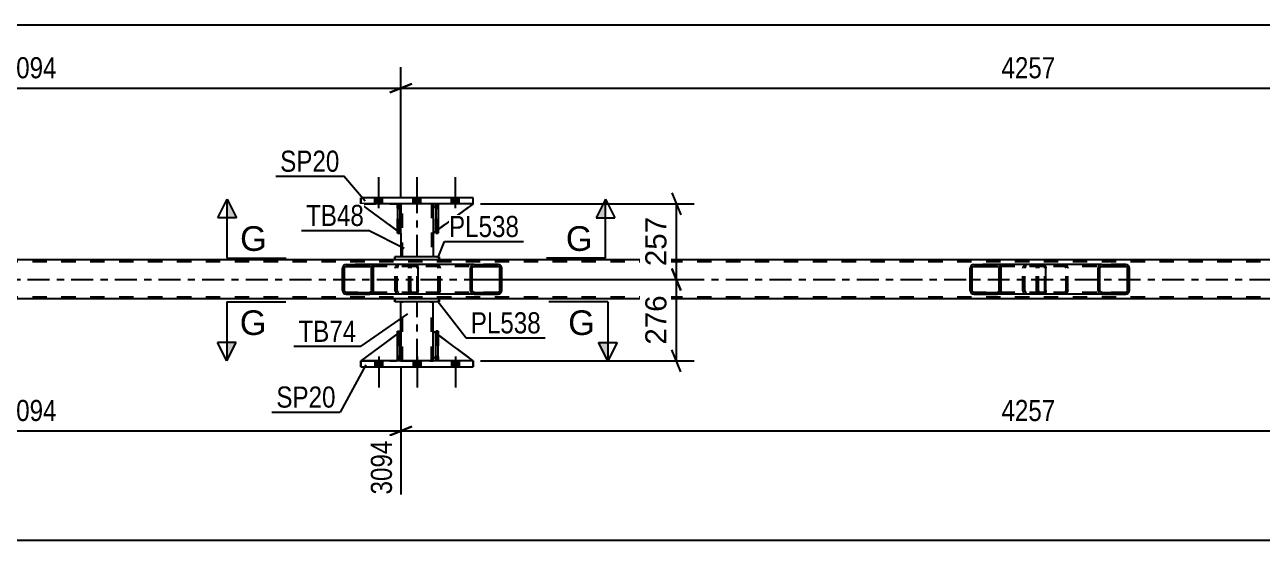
# Model space of a CAD drawing. Header units: millimetres. Extents: x 0 to 1189, y 0 to 841.
# Drawn here: x 109.2 to 277.1, y 347.1 to 417 of the extents above; entities that cross this region are included whole.
import ezdxf

# ---------------------------------------------------------------- set-up
doc = ezdxf.new("R2010")
doc.units = ezdxf.units.MM
doc.linetypes.add('DXK_LINE_DOT2', pattern=[3.9198, 1.9599, -1.9599])
doc.linetypes.add('DXK_LINE_DOT3', pattern=[5.9187, 2.979, -0.9799, 0.9799, -0.9799])
doc.styles.add('Arial', font='ARIAL.TTF', dxfattribs={"height": 0.2})
doc.styles.add('Arial Narrow', font='ARIALN.TTF', dxfattribs={"height": 0.2})

# ---------------------------------------------------------------- blocks, each defined once
blk = doc.blocks.new('Part-203723932-5757 - 5521')
at = {"color": 2, "linetype": 'Continuous'}
for p, q in [((154.85, 370.63), (154.85, 371.43)), ((170.05, 371.43), (154.85, 371.43)), ((170.05, 370.63), (170.05, 371.43)), ((154.85, 370.63), (170.05, 370.63))]:
    blk.add_line(p, q, dxfattribs=at)
at = {"color": 7, "linetype": 'DXK_LINE_DOT2'}
for p, q in [((154.85, 371.43), (154.85, 370.63)), ((170.05, 371.43), (170.05, 370.63))]:
    blk.add_line(p, q, dxfattribs=at)
blk = doc.blocks.new('Part-203723932-5760 - 5521')
at = {"color": 7, "linetype": 'DXK_LINE_DOT2'}
for p, q in [((160.25, 375.43), (154.85, 371.43)), ((160.25, 372.03), (160.25, 375.43)), ((160.25, 375.43), (160.25, 372.03)), ((154.85, 371.43), (159.65, 371.43)), ((159.65, 371.43), (160.25, 372.03)), ((160.25, 372.03), (159.65, 371.43)), ((160.25, 372.03), (160.25, 372.03))]:
    blk.add_line(p, q, dxfattribs=at)
blk = doc.blocks.new('Part-203723932-5766 - 5521')
at = {"color": 7, "linetype": 'DXK_LINE_DOT2'}
for p, q in [((165.25, 392.73), (164.65, 392.13)), ((164.65, 388.73), (170.05, 392.73)), ((164.65, 392.13), (164.65, 388.73)), ((170.05, 392.73), (165.25, 392.73))]:
    blk.add_line(p, q, dxfattribs=at)
blk = doc.blocks.new('Part-203723932-5767 - 5521')
at = {"color": 2, "linetype": 'Continuous'}
for p, q in [((165, 392.49), (164.65, 392.13)), ((164.65, 392.13), (164.65, 388.73)), ((170.05, 392.73), (165.32, 389.23)), ((165, 388.99), (164.65, 388.73))]:
    blk.add_line(p, q, dxfattribs=at)
at = {"color": 7, "linetype": 'DXK_LINE_DOT2'}
for p, q in [((165.25, 392.73), (165, 392.49)), ((170.05, 392.73), (165.25, 392.73)), ((165.32, 389.23), (165, 388.99))]:
    blk.add_line(p, q, dxfattribs=at)
blk = doc.blocks.new('Part-203723932-5768 - 5521')
at = {"color": 7, "linetype": 'DXK_LINE_DOT2'}
for p, q in [((160.25, 388.73), (154.85, 392.73)), ((154.85, 392.73), (159.65, 392.73)), ((159.65, 392.73), (160.25, 392.13)), ((160.25, 392.13), (159.65, 392.73)), ((160.25, 392.13), (160.25, 388.73)), ((160.25, 392.13), (160.25, 392.13)), ((160.25, 392.13), (160.25, 388.73))]:
    blk.add_line(p, q, dxfattribs=at)
blk = doc.blocks.new('Part-203723932-5769 - 5521')
at = {"color": 2, "linetype": 'Continuous'}
for p, q in [((159.8, 389.06), (154.85, 392.73)), ((159.8, 392.58), (159.65, 392.73)), ((160.25, 392.13), (160.12, 392.26)), ((160.25, 392.13), (160.25, 392.13)), ((160.25, 388.73), (160.25, 392.13)), ((160.12, 388.83), (160.25, 388.73)), ((160.25, 388.73), (160.25, 388.73))]:
    blk.add_line(p, q, dxfattribs=at)
at = {"color": 7, "linetype": 'DXK_LINE_DOT2'}
for p, q in [((159.65, 392.73), (154.85, 392.73)), ((159.65, 392.73), (160.25, 392.13)), ((160.12, 392.26), (159.8, 392.58)), ((160.25, 392.13), (160.25, 388.73)), ((160.12, 388.83), (159.8, 389.06))]:
    blk.add_line(p, q, dxfattribs=at)
blk = doc.blocks.new('Bolt-203723932-5641 - 5521')
at = {"linetype": 'Continuous'}
for points in [[(156.73, 392.73), (157.77, 392.73), (157.77, 393.53), (156.73, 393.53)], [(156.73, 392.73), (157.77, 392.73), (157.77, 393.53), (156.73, 393.53)], [(156.73, 392.73), (157.77, 392.73), (157.77, 393.53), (156.73, 393.53)], [(161.93, 392.73), (162.97, 392.73), (162.97, 393.53), (161.93, 393.53)], [(161.93, 392.73), (162.97, 392.73), (162.97, 393.53), (161.93, 393.53)], [(167.13, 392.73), (168.17, 392.73), (168.17, 393.53), (167.13, 393.53)], [(167.13, 392.73), (168.17, 392.73), (168.17, 393.53), (167.13, 393.53)], [(167.13, 392.73), (168.17, 392.73), (168.17, 393.53), (167.13, 393.53)]]:
    blk.add_hatch(color=1, dxfattribs=at).paths.add_polyline_path(points)
at = {"color": 1, "linetype": 'Continuous'}
for p, q in [((157.25, 392.13), (157.25, 396.33)), ((157.25, 392.13), (157.25, 396.33)), ((157.25, 392.13), (157.25, 396.33)), ((162.45, 392.13), (162.45, 396.33)), ((162.45, 392.13), (162.45, 396.33)), ((167.65, 392.13), (167.65, 396.33)), ((167.65, 392.13), (167.65, 396.33)), ((167.65, 392.13), (167.65, 396.33)), ((156.73, 392.73), (156.73, 393.53)), ((156.73, 392.73), (156.73, 393.53)), ((156.73, 392.73), (156.73, 393.53)), ((157.77, 392.73), (157.77, 393.53)), ((157.77, 392.73), (157.77, 393.53)), ((157.77, 392.73), (157.77, 393.53)), ((161.93, 392.73), (161.93, 393.53)), ((161.93, 392.73), (161.93, 393.53)), ((162.97, 392.73), (162.97, 393.53)), ((162.97, 392.73), (162.97, 393.53)), ((167.13, 392.73), (167.13, 393.53)), ((167.13, 392.73), (167.13, 393.53)), ((167.13, 392.73), (167.13, 393.53)), ((168.17, 392.73), (168.17, 393.53)), ((168.17, 392.73), (168.17, 393.53)), ((168.17, 392.73), (168.17, 393.53))]:
    blk.add_line(p, q, dxfattribs=at)
blk = doc.blocks.new('Part-203723932-5770 - 5521')
at = {"color": 2, "linetype": 'Continuous'}
for p, q in [((160.12, 392.73), (159.8, 392.73)), ((159.8, 392.73), (159.8, 388.73)), ((160.12, 392.73), (160.12, 392.73)), ((160.12, 392.73), (160.12, 388.73)), ((160.12, 388.73), (159.8, 388.73))]:
    blk.add_line(p, q, dxfattribs=at)
at = {"color": 7, "linetype": 'DXK_LINE_DOT2'}
for p, q in [((159.8, 392.13), (159.8, 392.73)), ((160.12, 392.13), (159.8, 392.13)), ((159.8, 392.13), (159.8, 388.73)), ((160.12, 392.13), (160.12, 392.73)), ((160.12, 392.73), (160.12, 392.73)), ((160.12, 388.73), (160.12, 392.13))]:
    blk.add_line(p, q, dxfattribs=at)
blk = doc.blocks.new('Bolt-203723932-5642 - 5521')
at = {"linetype": 'Continuous'}
for points in [[(157.77, 371.43), (156.73, 371.43), (156.73, 370.63), (157.77, 370.63)], [(157.77, 371.43), (156.73, 371.43), (156.73, 370.63), (157.77, 370.63)], [(157.77, 371.43), (156.73, 371.43), (156.73, 370.63), (157.77, 370.63)], [(162.97, 371.43), (161.93, 371.43), (161.93, 370.63), (162.97, 370.63)], [(162.97, 371.43), (161.93, 371.43), (161.93, 370.63), (162.97, 370.63)], [(168.17, 371.43), (167.13, 371.43), (167.13, 370.63), (168.17, 370.63)], [(168.17, 371.43), (167.13, 371.43), (167.13, 370.63), (168.17, 370.63)], [(168.17, 371.43), (167.13, 371.43), (167.13, 370.63), (168.17, 370.63)]]:
    blk.add_hatch(color=1, dxfattribs=at).paths.add_polyline_path(points)
at = {"color": 1, "linetype": 'Continuous'}
for p, q in [((156.73, 371.43), (156.73, 370.63)), ((156.73, 371.43), (156.73, 370.63)), ((156.73, 371.43), (156.73, 370.63)), ((157.25, 372.03), (157.25, 367.83)), ((157.25, 372.03), (157.25, 367.83)), ((157.25, 372.03), (157.25, 367.83)), ((157.77, 371.43), (157.77, 370.63)), ((157.77, 371.43), (157.77, 370.63)), ((157.77, 371.43), (157.77, 370.63)), ((161.93, 371.43), (161.93, 370.63)), ((161.93, 371.43), (161.93, 370.63)), ((162.45, 372.03), (162.45, 367.83)), ((162.45, 372.03), (162.45, 367.83)), ((162.97, 371.43), (162.97, 370.63)), ((162.97, 371.43), (162.97, 370.63)), ((167.13, 371.43), (167.13, 370.63)), ((167.13, 371.43), (167.13, 370.63)), ((167.13, 371.43), (167.13, 370.63)), ((167.65, 372.03), (167.65, 367.83)), ((167.65, 372.03), (167.65, 367.83)), ((167.65, 372.03), (167.65, 367.83)), ((168.17, 371.43), (168.17, 370.63)), ((168.17, 371.43), (168.17, 370.63)), ((168.17, 371.43), (168.17, 370.63))]:
    blk.add_line(p, q, dxfattribs=at)
blk = doc.blocks.new('Part-203723932-5653 - 5521')
at = {"color": 2, "linetype": 'Continuous'}
for p, q in [((735.49, 385.11), (68.21, 385.11)), ((159.45, 379.83), (68.21, 379.83)), ((329.71, 379.83), (165.45, 379.83))]:
    blk.add_line(p, q, dxfattribs=at)
at = {"color": 7, "linetype": 'DXK_LINE_DOT2'}
for p, q in [((735.49, 384.87), (68.21, 384.87)), ((735.49, 380.07), (68.21, 380.07)), ((165.45, 379.83), (159.45, 379.83))]:
    blk.add_line(p, q, dxfattribs=at)
at = {"color": 7, "linetype": 'DXK_LINE_DOT3'}
blk.add_line((68.21, 382.47), (735.49, 382.47), dxfattribs=at)
blk = doc.blocks.new('Part-203723932-5758 - 5521')
at = {"color": 7, "linetype": 'DXK_LINE_DOT2'}
for p, q in [((164.65, 372.03), (164.65, 375.43)), ((164.65, 375.43), (170.05, 371.43)), ((165.25, 371.43), (164.65, 372.03)), ((170.05, 371.43), (165.25, 371.43))]:
    blk.add_line(p, q, dxfattribs=at)
blk = doc.blocks.new('Part-203723932-5759 - 5521')
at = {"color": 2, "linetype": 'Continuous'}
for p, q in [((164.65, 372.03), (164.65, 375.43)), ((165, 375.17), (164.65, 375.43)), ((170.05, 371.43), (165.32, 374.93)), ((165, 371.68), (164.65, 372.03))]:
    blk.add_line(p, q, dxfattribs=at)
at = {"color": 7, "linetype": 'DXK_LINE_DOT2'}
for p, q in [((165.32, 374.93), (165, 375.17)), ((165.25, 371.43), (165, 371.68)), ((170.05, 371.43), (165.25, 371.43)), ((170.05, 371.43), (170.05, 371.43)), ((170.05, 371.43), (170.05, 371.43))]:
    blk.add_line(p, q, dxfattribs=at)
blk = doc.blocks.new('Part-203723932-5761 - 5521')
at = {"color": 2, "linetype": 'Continuous'}
for p, q in [((159.8, 375.1), (154.85, 371.43)), ((160.25, 375.43), (160.12, 375.34)), ((160.25, 372.03), (160.25, 375.43)), ((159.8, 371.59), (159.65, 371.43)), ((160.25, 372.03), (160.12, 371.91)), ((160.25, 372.03), (160.25, 372.03))]:
    blk.add_line(p, q, dxfattribs=at)
at = {"color": 7, "linetype": 'DXK_LINE_DOT2'}
for p, q in [((160.12, 375.34), (159.8, 375.1)), ((160.25, 372.03), (160.25, 375.43)), ((154.85, 371.43), (159.65, 371.43)), ((160.25, 372.03), (159.65, 371.43)), ((160.12, 371.91), (159.8, 371.59))]:
    blk.add_line(p, q, dxfattribs=at)
blk = doc.blocks.new('Part-203723932-5752 - 5521')
at = {"color": 2, "linetype": 'Continuous'}
for p, q in [((170.05, 393.53), (154.85, 393.53)), ((154.85, 392.73), (154.85, 393.53)), ((170.05, 392.73), (170.05, 393.53)), ((170.05, 392.73), (154.85, 392.73))]:
    blk.add_line(p, q, dxfattribs=at)
at = {"color": 7, "linetype": 'DXK_LINE_DOT2'}
for p, q in [((154.85, 393.53), (154.85, 392.73)), ((170.05, 392.73), (170.05, 393.53))]:
    blk.add_line(p, q, dxfattribs=at)
blk = doc.blocks.new('Part-203723932-5762 - 5521')
at = {"color": 2, "linetype": 'Continuous'}
for p, q in [((159.8, 371.43), (159.8, 375.43)), ((159.8, 375.43), (160.12, 375.43)), ((160.12, 371.43), (160.12, 375.43)), ((159.8, 371.43), (159.8, 371.43)), ((160.12, 371.43), (159.8, 371.43))]:
    blk.add_line(p, q, dxfattribs=at)
at = {"color": 7, "linetype": 'DXK_LINE_DOT2'}
for p, q in [((159.8, 375.43), (159.8, 372.03)), ((160.12, 372.03), (160.12, 375.43)), ((159.8, 372.03), (159.8, 371.43)), ((159.8, 372.03), (160.12, 372.03)), ((160.12, 371.43), (160.12, 372.03)), ((160.12, 371.43), (160.12, 371.43))]:
    blk.add_line(p, q, dxfattribs=at)
blk = doc.blocks.new('Part-203723932-5763 - 5521')
at = {"color": 2, "linetype": 'Continuous'}
for p, q in [((165, 371.43), (165, 375.43)), ((165, 375.43), (165.32, 375.43)), ((165.32, 371.43), (165.32, 375.43)), ((165, 371.43), (165, 371.43)), ((165.32, 371.43), (165, 371.43))]:
    blk.add_line(p, q, dxfattribs=at)
at = {"color": 7, "linetype": 'DXK_LINE_DOT2'}
for p, q in [((165, 375.43), (165, 372.03)), ((165.32, 372.03), (165.32, 375.43)), ((165, 372.03), (165, 371.43)), ((165, 372.03), (165.32, 372.03)), ((165.32, 371.43), (165.32, 372.03)), ((165.32, 371.43), (165.32, 371.43))]:
    blk.add_line(p, q, dxfattribs=at)
blk = doc.blocks.new('Part-203723932-5764 - 5521')
at = {"color": 7, "linetype": 'DXK_LINE_DOT2'}
for p, q in [((159.8, 375.43), (160.12, 375.43)), ((159.8, 372.03), (159.8, 375.43)), ((159.8, 375.43), (159.8, 371.43)), ((160.12, 375.43), (160.12, 372.03)), ((160.12, 371.43), (160.12, 375.34)), ((160.12, 372.03), (159.8, 372.03)), ((159.8, 371.43), (159.8, 372.03)), ((160.12, 371.43), (159.8, 371.43)), ((160.12, 372.03), (160.12, 371.43)), ((160.12, 371.43), (160.12, 371.43))]:
    blk.add_line(p, q, dxfattribs=at)
blk = doc.blocks.new('Part-203723932-5765 - 5521')
at = {"color": 7, "linetype": 'DXK_LINE_DOT2'}
for p, q in [((165.32, 375.43), (165, 375.43)), ((165, 372.03), (165, 375.43)), ((165, 375.43), (165, 371.43)), ((165.32, 375.43), (165.32, 372.03)), ((165.32, 371.43), (165.32, 375.43)), ((165.32, 372.03), (165, 372.03)), ((165, 371.43), (165, 372.03)), ((165.32, 371.43), (165, 371.43)), ((165.32, 372.03), (165.32, 371.43)), ((165.32, 371.43), (165.32, 371.43))]:
    blk.add_line(p, q, dxfattribs=at)
blk = doc.blocks.new('Part-203723932-5771 - 5521')
at = {"color": 2, "linetype": 'Continuous'}
for p, q in [((165.32, 392.73), (165, 392.73)), ((165, 392.73), (165, 388.73)), ((165.32, 392.73), (165.32, 392.73)), ((165.32, 392.73), (165.32, 388.73)), ((165.32, 388.73), (165, 388.73))]:
    blk.add_line(p, q, dxfattribs=at)
at = {"color": 7, "linetype": 'DXK_LINE_DOT2'}
for p, q in [((165, 392.13), (165, 392.73)), ((165.32, 392.13), (165, 392.13)), ((165, 392.13), (165, 388.73)), ((165.32, 392.13), (165.32, 392.73)), ((165.32, 392.73), (165.32, 392.73)), ((165.32, 388.73), (165.32, 392.13))]:
    blk.add_line(p, q, dxfattribs=at)
blk = doc.blocks.new('Part-203723932-5772 - 5521')
at = {"color": 7, "linetype": 'DXK_LINE_DOT2'}
for p, q in [((159.8, 392.13), (159.8, 392.73)), ((159.8, 392.73), (159.8, 392.73)), ((159.8, 392.73), (159.8, 388.73)), ((160.12, 392.73), (159.8, 392.73)), ((159.8, 388.73), (159.8, 392.13)), ((159.8, 392.13), (160.12, 392.13)), ((160.12, 392.13), (160.12, 392.73)), ((160.12, 388.73), (160.12, 392.73)), ((160.12, 392.13), (160.12, 388.73)), ((159.8, 388.73), (160.12, 388.73))]:
    blk.add_line(p, q, dxfattribs=at)
blk = doc.blocks.new('Part-203723932-5773 - 5521')
at = {"linetype": 'Continuous'}
h = blk.add_hatch(dxfattribs=at)
h.set_pattern_fill('', scale=0.7, style=0, pattern_type=0)
h.set_pattern_definition([(45, (156.4964, 384.1754), (-1.57154, 1.57154), [])])
h.paths.add_polyline_path([(156.53, 383.99), (156.5, 384.18), (156.39, 384.33), (156.22, 384.44), (156.03, 384.47), (152.85, 384.47), (152.66, 384.44), (152.49, 384.33), (152.38, 384.18), (152.34, 383.99), (152.34, 380.95), (152.38, 380.77), (152.49, 380.61), (152.66, 380.51), (152.85, 380.47), (156.03, 380.47), (156.22, 380.51), (156.39, 380.61), (156.5, 380.77), (156.53, 380.95)])
h.paths.add_polyline_path([(156.26, 380.86), (156.21, 380.78), (156.13, 380.73), (156.03, 380.71), (152.85, 380.71), (152.75, 380.73), (152.67, 380.78), (152.62, 380.86), (152.6, 380.95), (152.6, 383.99), (152.62, 384.08), (152.67, 384.16), (152.75, 384.21), (152.85, 384.23), (156.03, 384.23), (156.13, 384.21), (156.21, 384.16), (156.26, 384.08), (156.28, 383.99), (156.28, 380.95)])
at = {"color": 2, "linetype": 'Continuous'}
for p, q in [((152.85, 384.47), (152.66, 384.44)), ((152.85, 384.47), (156.03, 384.47)), ((162.33, 384.47), (156.03, 384.47)), ((156.22, 384.44), (156.03, 384.47)), ((162.33, 384.47), (162.44, 384.44)), ((162.44, 384.44), (162.52, 384.33)), ((152.38, 384.18), (152.34, 383.99)), ((152.34, 380.95), (152.34, 383.99)), ((152.6, 383.99), (152.62, 384.08)), ((152.6, 380.95), (152.6, 383.99)), ((152.62, 384.08), (152.67, 384.16)), ((152.67, 384.16), (152.75, 384.21)), ((152.75, 384.21), (152.85, 384.23)), ((152.85, 384.23), (156.03, 384.23)), ((156.03, 384.23), (156.13, 384.21)), ((156.13, 384.21), (156.21, 384.16)), ((156.21, 384.16), (156.26, 384.08)), ((156.26, 384.08), (156.28, 383.99)), ((156.28, 380.95), (156.28, 383.99)), ((156.53, 383.99), (156.5, 384.18)), ((156.53, 380.95), (156.53, 383.99)), ((162.52, 384.33), (162.58, 384.18)), ((162.58, 384.18), (162.6, 383.99)), ((162.6, 380.95), (162.6, 383.99)), ((152.34, 380.95), (152.38, 380.77)), ((152.62, 380.86), (152.6, 380.95)), ((152.67, 380.78), (152.62, 380.86)), ((152.66, 380.51), (152.85, 380.47)), ((152.75, 380.73), (152.67, 380.78)), ((152.85, 380.71), (152.75, 380.73)), ((152.85, 380.71), (156.03, 380.71)), ((152.85, 380.47), (156.03, 380.47)), ((156.13, 380.73), (156.03, 380.71)), ((156.03, 380.47), (156.22, 380.51)), ((162.33, 380.47), (156.03, 380.47)), ((156.21, 380.78), (156.13, 380.73)), ((156.26, 380.86), (156.21, 380.78)), ((156.28, 380.95), (156.26, 380.86)), ((156.5, 380.77), (156.53, 380.95)), ((162.44, 380.51), (162.33, 380.47)), ((162.52, 380.61), (162.44, 380.51)), ((162.58, 380.77), (162.52, 380.61)), ((162.6, 380.95), (162.58, 380.77))]:
    blk.add_line(p, q, dxfattribs=at)
at = {"color": 7, "linetype": 'DXK_LINE_DOT2'}
for p, q in [((156.03, 384.47), (152.85, 384.47)), ((159.81, 384.44), (160, 384.47)), ((161.34, 384.23), (161.34, 384.47)), ((162.33, 384.23), (152.85, 384.23)), ((159.5, 383.99), (159.53, 384.18)), ((159.5, 380.95), (159.5, 383.99)), ((159.77, 384.08), (159.75, 383.99)), ((159.75, 380.95), (159.75, 383.99)), ((159.82, 384.16), (159.77, 384.08)), ((159.9, 384.21), (159.82, 384.16)), ((160, 384.23), (159.9, 384.21)), ((162.38, 384.21), (162.33, 384.23)), ((162.43, 384.16), (162.38, 384.21)), ((162.46, 384.08), (162.43, 384.16)), ((162.47, 383.99), (162.46, 384.08)), ((162.47, 380.95), (162.47, 383.99)), ((162.33, 380.71), (152.85, 380.71)), ((156.03, 380.47), (152.85, 380.47)), ((159.53, 380.77), (159.5, 380.95)), ((159.75, 380.95), (159.77, 380.86)), ((159.77, 380.86), (159.82, 380.78)), ((160, 380.47), (159.81, 380.51)), ((159.82, 380.78), (159.84, 380.77)), ((159.84, 380.77), (159.9, 380.73)), ((159.9, 380.73), (160, 380.71)), ((161.34, 380.47), (161.34, 380.71)), ((162.33, 380.71), (162.38, 380.73)), ((162.38, 380.73), (162.43, 380.78)), ((162.43, 380.78), (162.46, 380.86)), ((162.46, 380.86), (162.47, 380.95))]:
    blk.add_line(p, q, dxfattribs=at)
at = {"color": 2, "linetype": 'Continuous'}
for centre, start, end in [((152.83, 383.98), 111.1941, 156.1506), ((156.05, 383.98), 23.8494, 68.8059), ((152.83, 380.97), 203.8494, 248.8059), ((156.05, 380.97), 291.1941, 336.1506)]:
    blk.add_arc(centre, 0.492, start, end, dxfattribs=at)
at = {"color": 7, "linetype": 'DXK_LINE_DOT2'}
for centre, start, end in [((159.98, 383.98), 111.1941, 156.1506), ((159.98, 380.97), 203.8494, 248.8059)]:
    blk.add_arc(centre, 0.492, start, end, dxfattribs=at)
blk = doc.blocks.new('Part-203723932-5775 - 5521')
at = {"linetype": 'Continuous'}
h = blk.add_hatch(dxfattribs=at)
h.set_pattern_fill('', scale=0.7, style=0, pattern_type=0)
h.set_pattern_definition([(45, (173.907, 384.1754), (-1.57154, 1.57154), [])])
h.paths.add_polyline_path([(173.95, 383.99), (173.91, 384.18), (173.8, 384.33), (173.63, 384.44), (173.44, 384.47), (170.2, 384.47), (170, 384.44), (169.84, 384.33), (169.73, 384.18), (169.69, 383.99), (169.69, 380.95), (169.73, 380.77), (169.84, 380.61), (170, 380.51), (170.2, 380.47), (173.44, 380.47), (173.63, 380.51), (173.8, 380.61), (173.91, 380.77), (173.95, 380.95)])
h.paths.add_polyline_path([(173.67, 380.86), (173.62, 380.78), (173.53, 380.73), (173.44, 380.71), (170.2, 380.71), (170.1, 380.73), (170.02, 380.78), (169.96, 380.86), (169.94, 380.95), (169.94, 383.99), (169.96, 384.08), (170.02, 384.16), (170.1, 384.21), (170.2, 384.23), (173.44, 384.23), (173.53, 384.21), (173.62, 384.16), (173.67, 384.08), (173.69, 383.99), (173.69, 380.95)])
at = {"color": 7, "linetype": 'DXK_LINE_DOT2'}
for p, q in [((161.66, 384.44), (161.85, 384.47)), ((162.33, 384.47), (161.85, 384.47)), ((165.09, 384.47), (165.28, 384.44)), ((173.44, 384.47), (170.2, 384.47)), ((161.34, 383.99), (161.38, 384.18)), ((161.34, 380.95), (161.34, 383.99)), ((161.61, 384.08), (161.6, 383.99)), ((161.6, 380.95), (161.6, 383.99)), ((161.67, 384.16), (161.61, 384.08)), ((161.75, 384.21), (161.67, 384.16)), ((161.85, 384.23), (161.75, 384.21)), ((173.44, 384.23), (161.85, 384.23)), ((165.18, 384.21), (165.09, 384.23)), ((165.27, 384.16), (165.18, 384.21)), ((165.32, 384.08), (165.27, 384.16)), ((165.34, 383.99), (165.32, 384.08)), ((165.34, 380.95), (165.34, 383.99)), ((165.56, 384.18), (165.6, 383.99)), ((165.6, 380.95), (165.6, 383.99)), ((161.38, 380.77), (161.34, 380.95)), ((161.6, 380.95), (161.61, 380.86)), ((161.61, 380.86), (161.67, 380.78)), ((161.85, 380.47), (161.66, 380.51)), ((161.67, 380.78), (161.75, 380.73)), ((161.75, 380.73), (161.85, 380.71)), ((173.44, 380.71), (161.85, 380.71)), ((162.33, 380.47), (161.85, 380.47)), ((165.09, 380.71), (165.18, 380.73)), ((165.28, 380.51), (165.09, 380.47)), ((165.18, 380.73), (165.27, 380.78)), ((165.27, 380.78), (165.32, 380.86)), ((165.32, 380.86), (165.34, 380.95)), ((165.6, 380.95), (165.56, 380.77)), ((173.44, 380.47), (170.2, 380.47))]:
    blk.add_line(p, q, dxfattribs=at)
at = {"color": 2, "linetype": 'Continuous'}
for p, q in [((170.2, 384.47), (162.33, 384.47)), ((170.2, 384.47), (170, 384.44)), ((170.2, 384.47), (173.44, 384.47)), ((173.63, 384.44), (173.44, 384.47)), ((169.73, 384.18), (169.69, 383.99)), ((169.69, 380.95), (169.69, 383.99)), ((169.94, 383.99), (169.96, 384.08)), ((169.94, 380.95), (169.94, 383.99)), ((169.96, 384.08), (170.02, 384.16)), ((170.02, 384.16), (170.1, 384.21)), ((170.1, 384.21), (170.2, 384.23)), ((170.2, 384.23), (173.44, 384.23)), ((173.44, 384.23), (173.53, 384.21)), ((173.53, 384.21), (173.62, 384.16)), ((173.62, 384.16), (173.67, 384.08)), ((173.67, 384.08), (173.69, 383.99)), ((173.69, 380.95), (173.69, 383.99)), ((173.95, 383.99), (173.91, 384.18)), ((173.95, 380.95), (173.95, 383.99)), ((170.2, 380.47), (162.33, 380.47)), ((169.69, 380.95), (169.73, 380.77)), ((169.96, 380.86), (169.94, 380.95)), ((170.02, 380.78), (169.96, 380.86)), ((170, 380.51), (170.2, 380.47)), ((170.1, 380.73), (170.02, 380.78)), ((170.2, 380.71), (170.1, 380.73)), ((170.2, 380.71), (173.44, 380.71)), ((170.2, 380.47), (173.44, 380.47)), ((173.53, 380.73), (173.44, 380.71)), ((173.44, 380.47), (173.63, 380.51)), ((173.62, 380.78), (173.53, 380.73)), ((173.67, 380.86), (173.62, 380.78)), ((173.69, 380.95), (173.67, 380.86)), ((173.91, 380.77), (173.95, 380.95))]:
    blk.add_line(p, q, dxfattribs=at)
at = {"color": 7, "linetype": 'DXK_LINE_DOT2'}
for centre, start, end in [((161.83, 383.97), 110.7583, 155.68), ((165.11, 383.97), 24.32, 69.2417), ((161.83, 380.97), 204.32, 249.2417), ((165.11, 380.97), 290.7583, 335.68)]:
    blk.add_arc(centre, 0.496, start, end, dxfattribs=at)
at = {"color": 2, "linetype": 'Continuous'}
for centre, start, end in [((170.18, 383.97), 110.7583, 155.68), ((173.45, 383.97), 24.32, 69.2417), ((170.18, 380.97), 204.32, 249.2417), ((173.45, 380.97), 290.7583, 335.68)]:
    blk.add_arc(centre, 0.496, start, end, dxfattribs=at)
blk = doc.blocks.new('Part-203723932-5776 - 5521')
at = {"linetype": 'Continuous'}
h = blk.add_hatch(dxfattribs=at)
h.set_pattern_fill('', scale=0.7, style=0, pattern_type=0)
h.set_pattern_definition([(45, (241.6306, 384.1754), (-1.57154, 1.57154), [])])
h.paths.add_polyline_path([(241.67, 383.99), (241.63, 384.18), (241.52, 384.33), (241.36, 384.44), (241.17, 384.47), (237.98, 384.47), (237.79, 384.44), (237.63, 384.33), (237.52, 384.18), (237.48, 383.99), (237.48, 380.95), (237.52, 380.77), (237.63, 380.61), (237.79, 380.51), (237.98, 380.47), (241.17, 380.47), (241.36, 380.51), (241.52, 380.61), (241.63, 380.77), (241.67, 380.95)])
h.paths.add_polyline_path([(241.4, 380.86), (241.34, 380.78), (241.26, 380.73), (241.17, 380.71), (237.98, 380.71), (237.89, 380.73), (237.8, 380.78), (237.75, 380.86), (237.73, 380.95), (237.73, 383.99), (237.75, 384.08), (237.8, 384.16), (237.89, 384.21), (237.98, 384.23), (241.17, 384.23), (241.26, 384.21), (241.34, 384.16), (241.4, 384.08), (241.42, 383.99), (241.42, 380.95)])
at = {"color": 2, "linetype": 'Continuous'}
for p, q in [((237.98, 384.47), (237.79, 384.44)), ((237.98, 384.47), (241.17, 384.47)), ((247.47, 384.47), (241.17, 384.47)), ((241.36, 384.44), (241.17, 384.47)), ((247.47, 384.47), (247.57, 384.44)), ((247.57, 384.44), (247.66, 384.33)), ((237.52, 384.18), (237.48, 383.99)), ((237.48, 380.95), (237.48, 383.99)), ((237.73, 383.99), (237.75, 384.08)), ((237.73, 380.95), (237.73, 383.99)), ((237.75, 384.08), (237.8, 384.16)), ((237.8, 384.16), (237.89, 384.21)), ((237.89, 384.21), (237.98, 384.23)), ((237.98, 384.23), (241.17, 384.23)), ((241.17, 384.23), (241.26, 384.21)), ((241.26, 384.21), (241.34, 384.16)), ((241.34, 384.16), (241.4, 384.08)), ((241.4, 384.08), (241.42, 383.99)), ((241.42, 380.95), (241.42, 383.99)), ((241.67, 383.99), (241.63, 384.18)), ((241.67, 380.95), (241.67, 383.99)), ((247.66, 384.33), (247.72, 384.18)), ((247.72, 384.18), (247.74, 383.99)), ((247.74, 380.95), (247.74, 383.99)), ((237.48, 380.95), (237.52, 380.77)), ((237.75, 380.86), (237.73, 380.95)), ((237.8, 380.78), (237.75, 380.86)), ((237.79, 380.51), (237.98, 380.47)), ((237.89, 380.73), (237.8, 380.78)), ((237.98, 380.71), (237.89, 380.73)), ((237.98, 380.71), (241.17, 380.71)), ((237.98, 380.47), (241.17, 380.47)), ((241.26, 380.73), (241.17, 380.71)), ((241.17, 380.47), (241.36, 380.51)), ((247.47, 380.47), (241.17, 380.47)), ((241.34, 380.78), (241.26, 380.73)), ((241.4, 380.86), (241.34, 380.78)), ((241.42, 380.95), (241.4, 380.86)), ((241.63, 380.77), (241.67, 380.95)), ((247.57, 380.51), (247.47, 380.47)), ((247.66, 380.61), (247.57, 380.51)), ((247.72, 380.77), (247.66, 380.61)), ((247.74, 380.95), (247.72, 380.77))]:
    blk.add_line(p, q, dxfattribs=at)
at = {"color": 7, "linetype": 'DXK_LINE_DOT2'}
for p, q in [((241.17, 384.47), (237.98, 384.47)), ((244.94, 384.44), (245.13, 384.47)), ((246.47, 384.23), (246.47, 384.47)), ((247.47, 384.23), (237.98, 384.23)), ((244.63, 383.99), (244.67, 384.18)), ((244.63, 380.95), (244.63, 383.99)), ((244.9, 384.08), (244.88, 383.99)), ((244.88, 380.95), (244.88, 383.99)), ((244.95, 384.16), (244.9, 384.08)), ((245.04, 384.21), (244.95, 384.16)), ((245.13, 384.23), (245.04, 384.21)), ((247.52, 384.21), (247.47, 384.23)), ((247.56, 384.16), (247.52, 384.21)), ((247.59, 384.08), (247.56, 384.16)), ((247.6, 383.99), (247.59, 384.08)), ((247.6, 380.95), (247.6, 383.99)), ((247.47, 380.71), (237.98, 380.71)), ((241.17, 380.47), (237.98, 380.47)), ((244.67, 380.77), (244.63, 380.95)), ((244.88, 380.95), (244.9, 380.86)), ((244.9, 380.86), (244.95, 380.78)), ((245.13, 380.47), (244.94, 380.51)), ((244.95, 380.78), (244.98, 380.77)), ((244.98, 380.77), (245.04, 380.73)), ((245.04, 380.73), (245.13, 380.71)), ((246.47, 380.47), (246.47, 380.71)), ((247.47, 380.71), (247.52, 380.73)), ((247.52, 380.73), (247.56, 380.78)), ((247.56, 380.78), (247.59, 380.86)), ((247.59, 380.86), (247.6, 380.95))]:
    blk.add_line(p, q, dxfattribs=at)
at = {"color": 2, "linetype": 'Continuous'}
for centre, start, end in [((237.97, 383.98), 111.1941, 156.1506), ((241.18, 383.98), 23.8494, 68.8059), ((237.97, 380.97), 203.8494, 248.8059), ((241.18, 380.97), 291.1941, 336.1506)]:
    blk.add_arc(centre, 0.492, start, end, dxfattribs=at)
at = {"color": 7, "linetype": 'DXK_LINE_DOT2'}
for centre, start, end in [((245.12, 383.98), 111.1941, 156.1506), ((245.12, 380.97), 203.8494, 248.8059)]:
    blk.add_arc(centre, 0.492, start, end, dxfattribs=at)
blk = doc.blocks.new('Part-203723932-5777 - 5521')
at = {"linetype": 'Continuous'}
h = blk.add_hatch(dxfattribs=at)
h.set_pattern_fill('', scale=0.7, style=0, pattern_type=0)
h.set_pattern_definition([(45, (259.0412, 384.1754), (-1.57154, 1.57154), [])])
h.paths.add_polyline_path([(259.08, 383.99), (259.04, 384.18), (258.93, 384.33), (258.76, 384.44), (258.57, 384.47), (255.33, 384.47), (255.14, 384.44), (254.97, 384.33), (254.86, 384.18), (254.82, 383.99), (254.82, 380.95), (254.86, 380.77), (254.97, 380.61), (255.14, 380.51), (255.33, 380.47), (258.57, 380.47), (258.76, 380.51), (258.93, 380.61), (259.04, 380.77), (259.08, 380.95)])
h.paths.add_polyline_path([(258.81, 380.86), (258.75, 380.78), (258.67, 380.73), (258.57, 380.71), (255.33, 380.71), (255.24, 380.73), (255.15, 380.78), (255.1, 380.86), (255.08, 380.95), (255.08, 383.99), (255.1, 384.08), (255.15, 384.16), (255.24, 384.21), (255.33, 384.23), (258.57, 384.23), (258.67, 384.21), (258.75, 384.16), (258.81, 384.08), (258.82, 383.99), (258.82, 380.95)])
at = {"color": 7, "linetype": 'DXK_LINE_DOT2'}
for p, q in [((246.79, 384.44), (246.98, 384.47)), ((247.47, 384.47), (246.98, 384.47)), ((250.22, 384.47), (250.42, 384.44)), ((258.57, 384.47), (255.33, 384.47)), ((246.47, 383.99), (246.51, 384.18)), ((246.47, 380.95), (246.47, 383.99)), ((246.75, 384.08), (246.73, 383.99)), ((246.73, 380.95), (246.73, 383.99)), ((246.8, 384.16), (246.75, 384.08)), ((246.89, 384.21), (246.8, 384.16)), ((246.98, 384.23), (246.89, 384.21)), ((258.57, 384.23), (246.98, 384.23)), ((250.32, 384.21), (250.22, 384.23)), ((250.4, 384.16), (250.32, 384.21)), ((250.46, 384.08), (250.4, 384.16)), ((250.48, 383.99), (250.46, 384.08)), ((250.48, 380.95), (250.48, 383.99)), ((250.69, 384.18), (250.73, 383.99)), ((250.73, 380.95), (250.73, 383.99)), ((246.51, 380.77), (246.47, 380.95)), ((246.73, 380.95), (246.75, 380.86)), ((246.75, 380.86), (246.8, 380.78)), ((246.98, 380.47), (246.79, 380.51)), ((246.8, 380.78), (246.89, 380.73)), ((246.89, 380.73), (246.98, 380.71)), ((258.57, 380.71), (246.98, 380.71)), ((247.47, 380.47), (246.98, 380.47)), ((250.22, 380.71), (250.32, 380.73)), ((250.42, 380.51), (250.22, 380.47)), ((250.32, 380.73), (250.4, 380.78)), ((250.4, 380.78), (250.46, 380.86)), ((250.46, 380.86), (250.48, 380.95)), ((250.73, 380.95), (250.69, 380.77)), ((258.57, 380.47), (255.33, 380.47))]:
    blk.add_line(p, q, dxfattribs=at)
at = {"color": 2, "linetype": 'Continuous'}
for p, q in [((255.33, 384.47), (247.47, 384.47)), ((255.33, 384.47), (255.14, 384.44)), ((255.33, 384.47), (258.57, 384.47)), ((258.76, 384.44), (258.57, 384.47)), ((254.86, 384.18), (254.82, 383.99)), ((254.82, 380.95), (254.82, 383.99)), ((255.08, 383.99), (255.1, 384.08)), ((255.08, 380.95), (255.08, 383.99)), ((255.1, 384.08), (255.15, 384.16)), ((255.15, 384.16), (255.24, 384.21)), ((255.24, 384.21), (255.33, 384.23)), ((255.33, 384.23), (258.57, 384.23)), ((258.57, 384.23), (258.67, 384.21)), ((258.67, 384.21), (258.75, 384.16)), ((258.75, 384.16), (258.81, 384.08)), ((258.81, 384.08), (258.82, 383.99)), ((258.82, 380.95), (258.82, 383.99)), ((259.08, 383.99), (259.04, 384.18)), ((259.08, 380.95), (259.08, 383.99)), ((255.33, 380.47), (247.47, 380.47)), ((254.82, 380.95), (254.86, 380.77)), ((255.1, 380.86), (255.08, 380.95)), ((255.15, 380.78), (255.1, 380.86)), ((255.14, 380.51), (255.33, 380.47)), ((255.24, 380.73), (255.15, 380.78)), ((255.33, 380.71), (255.24, 380.73)), ((255.33, 380.71), (258.57, 380.71)), ((255.33, 380.47), (258.57, 380.47)), ((258.67, 380.73), (258.57, 380.71)), ((258.57, 380.47), (258.76, 380.51)), ((258.75, 380.78), (258.67, 380.73)), ((258.81, 380.86), (258.75, 380.78)), ((258.82, 380.95), (258.81, 380.86)), ((259.04, 380.77), (259.08, 380.95))]:
    blk.add_line(p, q, dxfattribs=at)
at = {"color": 7, "linetype": 'DXK_LINE_DOT2'}
for centre, start, end in [((246.97, 383.97), 110.7583, 155.68), ((250.24, 383.97), 24.32, 69.2417), ((246.97, 380.97), 204.32, 249.2417), ((250.24, 380.97), 290.7583, 335.68)]:
    blk.add_arc(centre, 0.496, start, end, dxfattribs=at)
at = {"color": 2, "linetype": 'Continuous'}
for centre, start, end in [((255.31, 383.97), 110.7583, 155.68), ((258.59, 383.97), 24.32, 69.2417), ((255.31, 380.97), 204.32, 249.2417), ((258.59, 380.97), 290.7583, 335.68)]:
    blk.add_arc(centre, 0.496, start, end, dxfattribs=at)
blk = doc.blocks.new('Part-203723932-5852 - 5521')
at = {"color": 2, "linetype": 'Continuous'}
for p, q in [((160.25, 392.73), (160.25, 392.13)), ((164.65, 392.73), (164.65, 392.13)), ((160.25, 388.73), (160.25, 385.53)), ((164.65, 388.73), (164.65, 385.53))]:
    blk.add_line(p, q, dxfattribs=at)
at = {"color": 7, "linetype": 'DXK_LINE_DOT2'}
for p, q in [((164.65, 392.73), (160.25, 392.73)), ((160.25, 392.13), (160.25, 388.73)), ((160.49, 385.53), (160.49, 392.73)), ((164.41, 392.73), (164.41, 385.53)), ((164.65, 392.13), (164.65, 388.73)), ((164.65, 385.53), (160.25, 385.53))]:
    blk.add_line(p, q, dxfattribs=at)
at = {"color": 7, "linetype": 'DXK_LINE_DOT3'}
blk.add_line((162.45, 385.53), (162.45, 392.73), dxfattribs=at)
blk = doc.blocks.new('Part-203723932-5857 - 5521')
at = {"color": 2, "linetype": 'Continuous'}
for p, q in [((165.45, 385.53), (159.45, 385.53)), ((159.45, 385.13), (159.45, 385.53)), ((165.45, 385.13), (159.45, 385.13)), ((165.45, 385.53), (165.45, 385.13)), ((165.45, 385.53), (165.45, 385.53)), ((165.45, 385.13), (165.45, 385.13))]:
    blk.add_line(p, q, dxfattribs=at)
at = {"color": 7, "linetype": 'DXK_LINE_DOT2'}
for p, q in [((159.45, 385.53), (159.45, 385.13)), ((165.45, 385.13), (165.45, 385.53))]:
    blk.add_line(p, q, dxfattribs=at)
blk = doc.blocks.new('Part-203723932-5862 - 5521')
at = {"color": 2, "linetype": 'Continuous'}
for p, q in [((165.45, 379.83), (159.45, 379.83)), ((159.45, 379.43), (159.45, 379.83)), ((165.45, 379.43), (159.45, 379.43)), ((165.45, 379.83), (165.45, 379.43)), ((165.45, 379.83), (165.45, 379.83)), ((165.45, 379.43), (165.45, 379.43))]:
    blk.add_line(p, q, dxfattribs=at)
at = {"color": 7, "linetype": 'DXK_LINE_DOT2'}
for p, q in [((159.45, 379.83), (159.45, 379.43)), ((165.45, 379.43), (165.45, 379.83))]:
    blk.add_line(p, q, dxfattribs=at)
blk = doc.blocks.new('Part-203723932-5867 - 5521')
at = {"color": 2, "linetype": 'Continuous'}
for p, q in [((160.25, 375.43), (160.25, 379.43)), ((164.65, 375.43), (164.65, 379.43)), ((160.25, 371.43), (160.25, 372.03)), ((164.65, 371.43), (164.65, 372.03))]:
    blk.add_line(p, q, dxfattribs=at)
at = {"color": 7, "linetype": 'DXK_LINE_DOT2'}
for p, q in [((164.65, 379.43), (160.25, 379.43)), ((160.49, 371.43), (160.49, 379.43)), ((164.41, 371.43), (164.41, 379.43)), ((160.25, 372.03), (160.25, 375.43)), ((164.65, 372.03), (164.65, 375.43)), ((160.25, 371.43), (164.65, 371.43))]:
    blk.add_line(p, q, dxfattribs=at)
at = {"color": 7, "linetype": 'DXK_LINE_DOT3'}
blk.add_line((162.45, 371.43), (162.45, 379.43), dxfattribs=at)
blk = doc.blocks.new('Part-203723932-5868 - 5521')
at = {"color": 7, "linetype": 'DXK_LINE_DOT2'}
for p, q in [((165, 392.13), (165, 392.73)), ((165, 392.73), (165, 392.73)), ((165, 392.73), (165, 388.73)), ((165.32, 392.73), (165, 392.73)), ((165, 388.73), (165, 392.13)), ((165, 392.13), (165.32, 392.13)), ((165.32, 392.13), (165.32, 392.73)), ((165.32, 388.73), (165.32, 392.73)), ((165.32, 392.13), (165.32, 388.73)), ((165, 388.73), (165.32, 388.73))]:
    blk.add_line(p, q, dxfattribs=at)
blk = doc.blocks.new('StraightDimension-203723932-5976 - 5521')
at = {"color": 7, "linetype": 'Continuous'}
for p, q in [((160.25, 370.43), (160.25, 353.3)), ((161.75, 362.51), (158.75, 361.31)), ((160.25, 361.91), (330.51, 361.91))]:
    blk.add_line(p, q, dxfattribs=at)
at = {"color": 0}
blk.add_wipeout([(249.64, 362.66), (249.64, 366.86), (241.12, 366.86), (241.12, 362.66)], dxfattribs=at)
at = {"color": 3, "style": 'Arial Narrow'}
blk.add_text('4257', height=2.863, dxfattribs=at).set_placement((241.72, 363.26))
blk = doc.blocks.new('StraightDimension-203723932-5943 - 5521')
at = {"color": 7, "linetype": 'Continuous'}
for p, q in [((59.59, 386.11), (59.59, 411.25)), ((160.25, 393.73), (160.25, 411.25)), ((61.09, 409), (58.09, 407.8)), ((59.59, 408.4), (160.25, 408.4)), ((158.75, 407.8), (161.75, 409))]:
    blk.add_line(p, q, dxfattribs=at)
at = {"color": 0}
blk.add_wipeout([(114.17, 409.15), (114.17, 413.35), (105.66, 413.35), (105.66, 409.15)], dxfattribs=at)
at = {"color": 3, "style": 'Arial Narrow'}
blk.add_text('3094', height=2.863, dxfattribs=at).set_placement((106.26, 409.75))
blk = doc.blocks.new('StraightDimension-203723932-5948 - 5521')
at = {"color": 7, "linetype": 'Continuous'}
for p, q in [((160.25, 393.73), (160.25, 411.25)), ((161.75, 409), (158.75, 407.8)), ((160.25, 408.4), (330.51, 408.4))]:
    blk.add_line(p, q, dxfattribs=at)
at = {"color": 0}
blk.add_wipeout([(249.64, 409.15), (249.64, 413.35), (241.12, 413.35), (241.12, 409.15)], dxfattribs=at)
at = {"color": 3, "style": 'Arial Narrow'}
blk.add_text('4257', height=2.863, dxfattribs=at).set_placement((241.72, 409.75))
blk = doc.blocks.new('StraightDimension-203723932-5971 - 5521')
at = {"color": 7, "linetype": 'Continuous'}
for p, q in [((59.59, 378.83), (59.59, 358.78)), ((160.25, 370.43), (160.25, 353.3)), ((61.09, 362.51), (58.09, 361.31)), ((59.59, 361.91), (160.25, 361.91)), ((158.75, 361.31), (161.75, 362.51))]:
    blk.add_line(p, q, dxfattribs=at)
at = {"color": 0}
blk.add_wipeout([(114.17, 362.66), (114.17, 366.86), (105.66, 366.86), (105.66, 362.66)], dxfattribs=at)
at = {"color": 0, "linetype": 'Continuous'}
for points in [[(58.99, 361.21), (54.79, 361.21), (54.79, 358.18), (58.99, 358.18)], [(159.65, 361.21), (155.45, 361.21), (155.45, 352.7), (159.65, 352.7)]]:
    blk.add_wipeout(points, dxfattribs=at)
at = {"color": 3, "style": 'Arial Narrow'}
blk.add_text('3094', height=2.863, dxfattribs=at).set_placement((106.26, 363.26))
at = {"color": 3, "linetype": 'Continuous', "style": 'Arial Narrow'}
for s, height, p in [('0', 2.86, (58.39, 358.78)), ('3094', 2.863, (159.05, 353.3))]:
    blk.add_text(s, height=height, rotation=90.0002, dxfattribs=at).set_placement(p)
blk = doc.blocks.new('StraightDimension-203723932-6004 - 5521')
at = {"color": 7, "linetype": 'Continuous'}
blk.add_line((59.59, 417.01), (735.49, 417.01), dxfattribs=at)
blk = doc.blocks.new('StraightDimension-203723932-6025 - 5521')
at = {"color": 7, "linetype": 'Continuous'}
blk.add_line((58.95, 347.09), (735.49, 347.09), dxfattribs=at)
blk = doc.blocks.new('StraightDimension-203723932-49845 - 5521')
at = {"color": 7, "linetype": 'Continuous'}
for p, q in [((197.03, 394.23), (198.23, 391.23)), ((171.05, 392.73), (200.03, 392.73)), ((197.63, 382.47), (197.63, 392.73)), ((198.23, 380.97), (197.03, 383.97)), ((171.05, 382.47), (200.03, 382.47))]:
    blk.add_line(p, q, dxfattribs=at)
at = {"color": 0}
blk.add_wipeout([(196.88, 391.54), (192.68, 391.54), (192.68, 383.67), (196.88, 383.67)], dxfattribs=at)
at = {"color": 3, "style": 'Arial'}
blk.add_text('257', height=2.865, rotation=90.0002, dxfattribs=at).set_placement((196.28, 384.27))
blk = doc.blocks.new('StraightDimension-203723932-49846 - 5521')
at = {"color": 7, "linetype": 'Continuous'}
for p, q in [((197.03, 383.97), (198.23, 380.97)), ((171.05, 382.47), (200.03, 382.47)), ((197.63, 371.43), (197.63, 382.47)), ((198.23, 369.93), (197.03, 372.93)), ((171.05, 371.43), (200.03, 371.43))]:
    blk.add_line(p, q, dxfattribs=at)
at = {"color": 0}
blk.add_wipeout([(196.88, 380.89), (192.68, 380.89), (192.68, 373.02), (196.88, 373.02)], dxfattribs=at)
at = {"color": 3, "style": 'Arial'}
blk.add_text('276', height=2.865, rotation=90.0002, dxfattribs=at).set_placement((196.28, 373.62))
blk = doc.blocks.new('Mark-203723932-5748 - 5521')
at = {"color": 0}
blk.add_wipeout([(151.93, 397.07), (151.93, 400.07), (143.89, 400.07), (143.89, 397.07)], dxfattribs=at)
blk.add_wipeout([(151.93, 397.07), (151.93, 400.07), (143.89, 400.07), (143.89, 397.07)], dxfattribs=at)
at = {"color": 30, "linetype": 'Continuous'}
for p in [(143.29, 396.47), (155.42, 393.06)]:
    blk.add_line(p, (152.53, 396.47), dxfattribs=at)
at = {"color": 3, "style": 'Arial Narrow'}
blk.add_text('SP20', height=2.863, dxfattribs=at).set_placement((143.89, 397.07))
blk = doc.blocks.new('Mark-203723932-5753 - 5521')
at = {"color": 0}
blk.add_wipeout([(151.41, 365.08), (151.41, 368.08), (143.37, 368.08), (143.37, 365.08)], dxfattribs=at)
blk.add_wipeout([(151.41, 365.08), (151.41, 368.08), (143.37, 368.08), (143.37, 365.08)], dxfattribs=at)
at = {"color": 30, "linetype": 'Continuous'}
for p in [(155.49, 370.87), (142.77, 364.48)]:
    blk.add_line(p, (152.01, 364.48), dxfattribs=at)
at = {"color": 3, "style": 'Arial Narrow'}
blk.add_text('SP20', height=2.863, dxfattribs=at).set_placement((143.37, 365.08))
blk = doc.blocks.new('Mark-203723932-5848 - 5521')
at = {"color": 0}
blk.add_wipeout([(155.25, 389.72), (155.25, 392.72), (147.4, 392.72), (147.4, 389.72)], dxfattribs=at)
blk.add_wipeout([(155.25, 389.72), (155.25, 392.72), (147.4, 392.72), (147.4, 389.72)], dxfattribs=at)
at = {"color": 30, "linetype": 'Continuous'}
for p in [(146.8, 389.12), (160.7, 386.65)]:
    blk.add_line(p, (155.85, 389.12), dxfattribs=at)
at = {"color": 3, "style": 'Arial Narrow'}
blk.add_text('TB48', height=2.863, dxfattribs=at).set_placement((147.4, 389.72))
blk = doc.blocks.new('Mark-203723932-5853 - 5521')
at = {"color": 0}
blk.add_wipeout([(176.29, 388.22), (176.29, 391.22), (166.79, 391.22), (166.79, 388.22)], dxfattribs=at)
blk.add_wipeout([(176.29, 388.22), (176.29, 391.22), (166.79, 391.22), (166.79, 388.22)], dxfattribs=at)
at = {"color": 30, "linetype": 'Continuous'}
for p, q in [((165.27, 385.34), (166.19, 387.62)), ((166.19, 387.62), (176.89, 387.62))]:
    blk.add_line(p, q, dxfattribs=at)
at = {"color": 3, "style": 'Arial Narrow'}
blk.add_text('PL538', height=2.863, dxfattribs=at).set_placement((166.79, 388.22))
blk = doc.blocks.new('Mark-203723932-5858 - 5521')
at = {"color": 0}
blk.add_wipeout([(179.25, 375.15), (179.25, 378.15), (169.74, 378.15), (169.74, 375.15)], dxfattribs=at)
blk.add_wipeout([(179.25, 375.15), (179.25, 378.15), (169.74, 378.15), (169.74, 375.15)], dxfattribs=at)
at = {"color": 30, "linetype": 'Continuous'}
for p, q in [((165.18, 379.59), (169.14, 374.55)), ((169.14, 374.55), (179.85, 374.55))]:
    blk.add_line(p, q, dxfattribs=at)
at = {"color": 3, "style": 'Arial Narrow'}
blk.add_text('PL538', height=2.863, dxfattribs=at).set_placement((169.74, 375.15))
blk = doc.blocks.new('Mark-203723932-5863 - 5521')
at = {"color": 0}
blk.add_wipeout([(154.21, 374), (154.21, 377), (146.36, 377), (146.36, 374)], dxfattribs=at)
blk.add_wipeout([(154.21, 374), (154.21, 377), (146.36, 377), (146.36, 374)], dxfattribs=at)
at = {"color": 30, "linetype": 'Continuous'}
for p in [(161.14, 377.82), (145.76, 373.4)]:
    blk.add_line(p, (154.81, 373.4), dxfattribs=at)
at = {"color": 3, "style": 'Arial Narrow'}
blk.add_text('TB74', height=2.863, dxfattribs=at).set_placement((146.36, 374))
blk = doc.blocks.new('SectionMark-203723932-6105 - 5521')
at = {"linetype": 'Continuous'}
for points in [[(137.95, 390.84), (136.7, 390.84), (136.7, 393.34)], [(188.02, 390.84), (186.77, 390.84), (188.02, 393.34)]]:
    blk.add_hatch(color=6, dxfattribs=at).paths.add_polyline_path(points)
at = {"color": 6, "linetype": 'Continuous'}
for p, q in [((135.45, 390.84), (136.7, 393.34)), ((136.7, 385.34), (136.7, 393.34)), ((136.7, 393.34), (137.95, 390.84)), ((188.02, 393.34), (186.77, 390.84)), ((188.02, 385.34), (188.02, 393.34)), ((188.02, 393.34), (189.27, 390.84)), ((137.95, 390.84), (135.45, 390.84)), ((186.77, 390.84), (189.27, 390.84)), ((136.7, 385.34), (144.7, 385.34)), ((188.02, 385.34), (180.02, 385.34))]:
    blk.add_line(p, q, dxfattribs=at)
at = {"color": 0, "linetype": 'Continuous'}
for points in [[(142.08, 386.34), (142.08, 389.84), (138.45, 389.84), (138.45, 386.34)], [(186.27, 386.34), (186.27, 389.84), (182.64, 389.84), (182.64, 386.34)]]:
    blk.add_wipeout(points, dxfattribs=at)
at = {"color": 3, "linetype": 'Continuous', "style": 'Arial'}
for p in [(138.45, 386.34), (182.64, 386.34)]:
    blk.add_text('G', height=3.34, dxfattribs=at).set_placement(p)
blk = doc.blocks.new('SectionMark-203723932-6107 - 5521')
at = {"linetype": 'Continuous'}
for points in [[(136.66, 373.93), (137.91, 373.93), (136.66, 371.43)], [(187.08, 373.93), (188.33, 373.93), (188.33, 371.43)]]:
    blk.add_hatch(color=6, dxfattribs=at).paths.add_polyline_path(points)
at = {"color": 6, "linetype": 'Continuous'}
for p, q in [((136.66, 379.43), (144.66, 379.43)), ((136.66, 379.43), (136.66, 371.43)), ((188.33, 379.43), (180.33, 379.43)), ((188.33, 379.43), (188.33, 371.43)), ((136.66, 371.43), (135.41, 373.93)), ((137.91, 373.93), (135.41, 373.93)), ((136.66, 371.43), (137.91, 373.93)), ((187.08, 373.93), (189.58, 373.93)), ((188.33, 371.43), (187.08, 373.93)), ((189.58, 373.93), (188.33, 371.43))]:
    blk.add_line(p, q, dxfattribs=at)
at = {"color": 0, "linetype": 'Continuous'}
for points in [[(142.04, 374.93), (142.04, 378.43), (138.41, 378.43), (138.41, 374.93)], [(186.58, 374.93), (186.58, 378.43), (182.95, 378.43), (182.95, 374.93)]]:
    blk.add_wipeout(points, dxfattribs=at)
at = {"color": 3, "linetype": 'Continuous', "style": 'Arial'}
for p in [(138.41, 374.93), (182.95, 374.93)]:
    blk.add_text('G', height=3.34, dxfattribs=at).set_placement(p)

msp = doc.modelspace()

# ---------------------------------------------------------------- block references
for name in ['Bolt-203723932-5641 - 5521', 'Part-203723932-5752 - 5521', 'Part-203723932-5768 - 5521', 'Part-203723932-5769 - 5521', 'Part-203723932-5770 - 5521', 'Part-203723932-5772 - 5521', 'Part-203723932-5852 - 5521', 'Part-203723932-5766 - 5521', 'Part-203723932-5767 - 5521', 'Part-203723932-5771 - 5521', 'Part-203723932-5868 - 5521', 'Part-203723932-5653 - 5521', 'Part-203723932-5773 - 5521', 'Part-203723932-5857 - 5521', 'Part-203723932-5775 - 5521', 'Part-203723932-5776 - 5521', 'Part-203723932-5777 - 5521', 'Part-203723932-5862 - 5521', 'Part-203723932-5867 - 5521', 'Part-203723932-5760 - 5521', 'Part-203723932-5761 - 5521', 'Part-203723932-5762 - 5521', 'Part-203723932-5764 - 5521', 'Part-203723932-5758 - 5521', 'Part-203723932-5759 - 5521', 'Part-203723932-5763 - 5521', 'Part-203723932-5765 - 5521', 'Part-203723932-5757 - 5521', 'Bolt-203723932-5642 - 5521']:
    msp.add_blockref(name, (0, 0))

# ---------------------------------------------------------------- next in the draw order: block references
for name in ['StraightDimension-203723932-5943 - 5521', 'StraightDimension-203723932-5976 - 5521']:
    msp.add_blockref(name, (0, 0))

# ---------------------------------------------------------------- next in the draw order: block references
for name in ['StraightDimension-203723932-5948 - 5521', 'StraightDimension-203723932-5971 - 5521']:
    msp.add_blockref(name, (0, 0))

# ---------------------------------------------------------------- next in the draw order: block references
for name in ['StraightDimension-203723932-6004 - 5521', 'StraightDimension-203723932-6025 - 5521']:
    msp.add_blockref(name, (0, 0))

# ---------------------------------------------------------------- next in the draw order: block references
for name in ['Mark-203723932-5748 - 5521', 'StraightDimension-203723932-49845 - 5521', 'Mark-203723932-5863 - 5521', 'Mark-203723932-5753 - 5521']:
    msp.add_blockref(name, (0, 0))

# ---------------------------------------------------------------- next in the draw order: block references
for name in ['Mark-203723932-5848 - 5521', 'Mark-203723932-5853 - 5521', 'StraightDimension-203723932-49846 - 5521']:
    msp.add_blockref(name, (0, 0))

# ---------------------------------------------------------------- next in the draw order: block references
for name in ['SectionMark-203723932-6105 - 5521', 'Mark-203723932-5858 - 5521']:
    msp.add_blockref(name, (0, 0))

# ---------------------------------------------------------------- next in the draw order: block references
msp.add_blockref('SectionMark-203723932-6107 - 5521', (0, 0))

doc.saveas('drawing.dxf')
